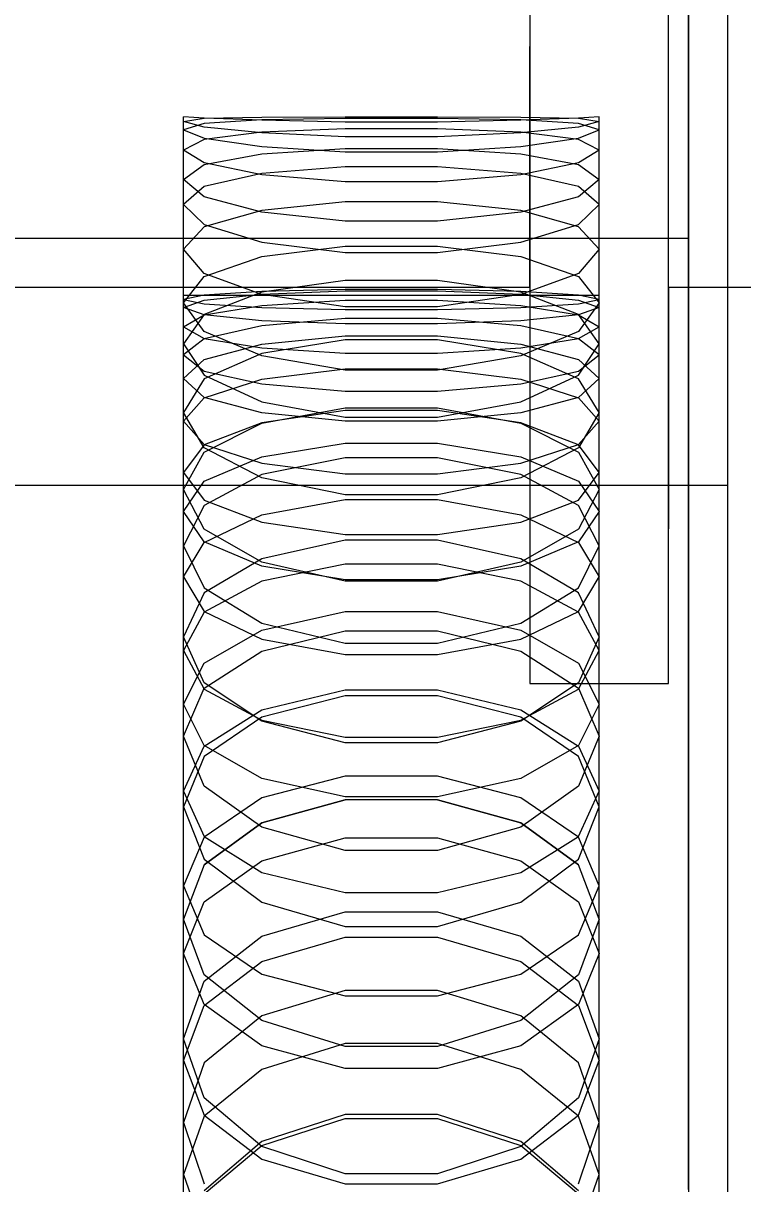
# Model space of a CAD drawing. Header units: millimetres. Extents: x -191664 to 191490, y -197311 to 10263.
# Drawn here: x 2102.8 to 2175.5, y -117190.6 to -117073.3 of the extents above; entities that cross this region are included whole.
import ezdxf

# ---------------------------------------------------------------- set-up
doc = ezdxf.new("R2010")
doc.units = ezdxf.units.MM
doc.layers.add('DET_briquetadora_frontal', color=7, linetype='Continuous', lineweight=0)
doc.layers.add('R15_COTAS_TRANSPORTE_P', color=1, linetype='Continuous', lineweight=0)
doc.dimstyles.new('PLANTA_20', dxfattribs={"dimtxt": 50, "dimasz": 30, "dimexe": 30, "dimexo": 16, "dimgap": 20, "dimtad": 1, "dimtih": 1, "dimtoh": 1, "dimdec": 1, "dimzin": 0, "dimdsep": 46, "dimcen": 0.09, "dimadec": 0, "dimazin": 0, "dimtfac": 1, "dimtdec": 4, "dimtofl": 0, "dimtmove": 0, "dimatfit": 3, "dimfxl": 1, "dimtolj": 1, "dimtzin": 0, "dimarcsym": 0})

# ---------------------------------------------------------------- blocks, each defined once
blk = doc.blocks.new('*D133')
at = {"layer": 'Defpoints', "color": 0, "transparency": 16777216}
for p in [(439.69, -194147.98), (217.89, -194406.09), (-500, -194490), (-500, -194490), (500, -194490)]:
    blk.add_point(p, dxfattribs=at)
at = {"layer": 'R15_COTAS_TRANSPORTE_P', "color": 0, "lineweight": -2, "transparency": 16777216}
blk.add_arc((-500, -194490), 722.77, 2.37834, 17.62166, dxfattribs=at)
at = {"layer": 'R15_COTAS_TRANSPORTE_P', "color": 0, "transparency": 16777216}
for points in [[(184.12, -194272.81), (193.59, -194269.58), (179.18, -194242.8)], [(227.15, -194459.9), (217.15, -194460.11), (222.77, -194490)]]:
    blk.add_solid(points, dxfattribs=at)

msp = doc.modelspace()

# ---------------------------------------------------------------- linework, layer by layer
at = {"layer": 'DET_briquetadora_frontal', "color": 8, "true_color": 0x6f7d84}
for p, q in [((2170, -116965), (2170, -117120)), ((2174, -117120), (2174, -116965)), ((2170, -117120), (1810, -117120)), ((2174, -117120), (2170, -117120)), ((2170, -117120), (2170, -117300)), ((2174, -117300), (2174, -117120))]:
    msp.add_line(p, q, dxfattribs=at)
at = {"layer": 'DET_briquetadora_frontal', "color": 9, "true_color": 0xb9c3c2}
for p, q in [((2154, -117060), (2154, -117140)), ((2168, -117140), (2168, -117060)), ((2170, -117077.07), (2170, -117061.77)), ((2170, -117062.8), (2170, -117077.88)), ((2170, -117083.13), (2170, -117069.69)), ((2170, -117070.94), (2170, -117084.04)), ((2154, -117080.45), (2154, -117075.63)), ((2168, -117080.45), (2168, -117075.63)), ((2170, -117088.25), (2170, -117077.07)), ((2170, -117077.88), (2170, -117088.77)), ((2154, -117089.15), (2154, -117080.45)), ((2168, -117089.15), (2168, -117080.45)), ((2121.08, -117082.86), (2119, -117082.75)), ((2119, -117100.75), (2119, -117082.75)), ((2119, -117083.22), (2121.08, -117082.88)), ((2121.08, -117082.88), (2126.91, -117082.76)), ((2126.91, -117083.09), (2121.08, -117082.86)), ((2126.91, -117082.76), (2135.33, -117082.75)), ((2135.33, -117082.75), (2144.67, -117082.75)), ((2144.67, -117082.75), (2153.09, -117082.76)), ((2153.09, -117082.76), (2158.92, -117082.88)), ((2158.92, -117082.86), (2153.09, -117083.09)), ((2161, -117082.75), (2158.92, -117082.86)), ((2158.92, -117082.88), (2161, -117083.22)), ((2161, -117100.75), (2161, -117082.75)), ((2170, -117083.25), (2170, -117082.75)), ((2170, -117083.29), (2170, -117082.75)), ((2170, -117082.75), (2170, -117083.22)), ((2121.08, -117083.78), (2119, -117083.22)), ((2119, -117101.2), (2119, -117083.22)), ((2121.08, -117083.42), (2119, -117084.06)), ((2119, -117102), (2119, -117084.06)), ((2119, -117084.06), (2121.08, -117084.91)), ((2126.91, -117083.06), (2121.08, -117083.42)), ((2126.91, -117084.37), (2121.08, -117083.78)), ((2135.33, -117082.92), (2126.91, -117083.06)), ((2135.33, -117083.28), (2126.91, -117083.09)), ((2135.33, -117083.96), (2126.91, -117084.3)), ((2144.67, -117082.92), (2135.33, -117082.92)), ((2144.67, -117083.28), (2135.33, -117083.28)), ((2144.67, -117083.96), (2135.33, -117083.96)), ((2153.09, -117083.06), (2144.67, -117082.92)), ((2153.09, -117083.09), (2144.67, -117083.28)), ((2153.09, -117084.3), (2144.67, -117083.96)), ((2158.92, -117083.42), (2153.09, -117083.06)), ((2158.92, -117083.78), (2153.09, -117084.37)), ((2161, -117083.22), (2158.92, -117083.78)), ((2161, -117084.06), (2158.92, -117083.42)), ((2158.92, -117084.91), (2161, -117084.06)), ((2161, -117101.2), (2161, -117083.22)), ((2161, -117102), (2161, -117084.06)), ((2170, -117091.87), (2170, -117083.13)), ((2170, -117083.22), (2170, -117084.7)), ((2170, -117084.76), (2170, -117083.25)), ((2170, -117084.83), (2170, -117083.29)), ((2170, -117084.04), (2170, -117092.35)), ((2121.08, -117085.02), (2119, -117086.11)), ((2126.91, -117084.3), (2121.08, -117085.02)), ((2121.08, -117084.91), (2126.91, -117085.75)), ((2135.33, -117084.76), (2126.91, -117084.37)), ((2144.67, -117084.76), (2135.33, -117084.76)), ((2153.09, -117084.37), (2144.67, -117084.76)), ((2158.92, -117085.02), (2153.09, -117084.3)), ((2153.09, -117085.75), (2158.92, -117084.91)), ((2161, -117086.11), (2158.92, -117085.02)), ((2170, -117084.7), (2170, -117087.18)), ((2170, -117087.27), (2170, -117084.76)), ((2170, -117087.37), (2170, -117084.83)), ((2119, -117103.95), (2119, -117086.11)), ((2121.08, -117087.4), (2119, -117086.11)), ((2126.91, -117085.75), (2135.33, -117086.27)), ((2126.91, -117086.49), (2135.33, -117085.95)), ((2135.33, -117085.95), (2144.67, -117085.95)), ((2135.33, -117086.27), (2144.67, -117086.27)), ((2144.67, -117086.27), (2153.09, -117085.75)), ((2144.67, -117085.95), (2153.09, -117086.49)), ((2161, -117086.11), (2158.92, -117087.4)), ((2161, -117103.95), (2161, -117086.11)), ((2119, -117089.09), (2121.08, -117087.56)), ((2121.08, -117087.56), (2126.91, -117086.49)), ((2126.91, -117088.59), (2121.08, -117087.4)), ((2153.09, -117086.49), (2158.92, -117087.56)), ((2158.92, -117087.4), (2153.09, -117088.59)), ((2158.92, -117087.56), (2161, -117089.09)), ((2170, -117087.18), (2170, -117090.65)), ((2170, -117090.78), (2170, -117087.27)), ((2170, -117090.9), (2170, -117087.37)), ((2126.91, -117088.46), (2121.08, -117089.77)), ((2135.33, -117087.79), (2126.91, -117088.46)), ((2135.33, -117089.31), (2126.91, -117088.59)), ((2144.67, -117087.79), (2135.33, -117087.79)), ((2153.09, -117088.46), (2144.67, -117087.79)), ((2153.09, -117088.59), (2144.67, -117089.31)), ((2158.92, -117089.77), (2153.09, -117088.46)), ((2170, -117094.22), (2170, -117088.25)), ((2170, -117088.77), (2170, -117094.4)), ((2121.08, -117090.82), (2119, -117089.09)), ((2119, -117106.8), (2119, -117089.09)), ((2121.08, -117089.77), (2119, -117091.59)), ((2144.67, -117089.31), (2135.33, -117089.31)), ((2154, -117100), (2154, -117089.15)), ((2161, -117089.09), (2158.92, -117090.82)), ((2161, -117091.59), (2158.92, -117089.77)), ((2161, -117106.8), (2161, -117089.09)), ((2168, -117100), (2168, -117089.15)), ((2126.91, -117092.36), (2121.08, -117090.82)), ((2158.92, -117090.82), (2153.09, -117092.36)), ((2170, -117090.65), (2170, -117095.12)), ((2170, -117095.27), (2170, -117090.78)), ((2170, -117095.43), (2170, -117090.9)), ((2119, -117109.18), (2119, -117091.59)), ((2119, -117091.59), (2121.08, -117093.62)), ((2126.91, -117092.2), (2121.08, -117093.86)), ((2135.33, -117091.33), (2126.91, -117092.2)), ((2144.67, -117091.33), (2135.33, -117091.33)), ((2153.09, -117092.2), (2144.67, -117091.33)), ((2158.92, -117093.86), (2153.09, -117092.2)), ((2158.92, -117093.62), (2161, -117091.59)), ((2161, -117109.18), (2161, -117091.59)), ((2170, -117095.04), (2170, -117091.87)), ((2135.33, -117093.28), (2126.91, -117092.36)), ((2144.67, -117093.28), (2135.33, -117093.28)), ((2153.09, -117092.36), (2144.67, -117093.28)), ((2170, -117092.35), (2170, -117095.04)), ((2121.08, -117093.86), (2119, -117096.12)), ((2121.08, -117093.62), (2126.91, -117095.39)), ((2153.09, -117095.39), (2158.92, -117093.62)), ((2161, -117096.12), (2158.92, -117093.86)), ((2170, -117094.4), (2170, -117094.22)), ((2170, -117095.04), (1810, -117095.04)), ((2126.91, -117095.39), (2135.33, -117096.44)), ((2126.91, -117096.86), (2135.33, -117095.8)), ((2135.33, -117095.8), (2144.67, -117095.8)), ((2144.67, -117096.44), (2153.09, -117095.39)), ((2144.67, -117095.8), (2153.09, -117096.86)), ((2170, -117095.12), (2170, -117100.55)), ((2170, -117100.74), (2170, -117095.27)), ((2170, -117100.93), (2170, -117095.43)), ((2121.08, -117098.58), (2119, -117096.12)), ((2119, -117113.5), (2119, -117096.12)), ((2121.08, -117098.87), (2126.91, -117096.86)), ((2135.33, -117096.44), (2144.67, -117096.44)), ((2153.09, -117096.86), (2158.92, -117098.87)), ((2161, -117096.12), (2158.92, -117098.58)), ((2161, -117113.5), (2161, -117096.12)), ((2119, -117101.55), (2121.08, -117098.87)), ((2126.91, -117100.7), (2121.08, -117098.58)), ((2135.33, -117099.29), (2126.91, -117100.47)), ((2144.67, -117099.29), (2135.33, -117099.29)), ((2153.09, -117100.47), (2144.67, -117099.29)), ((2158.92, -117098.58), (2153.09, -117100.7)), ((2158.92, -117098.87), (2161, -117101.55)), ((2154, -117100), (1776, -117100)), ((2126.91, -117100.4), (2121.08, -117100.75)), ((2126.91, -117100.47), (2121.08, -117102.71)), ((2135.33, -117100.2), (2126.91, -117100.4)), ((2126.91, -117100.66), (2135.33, -117100.33)), ((2144.67, -117100.2), (2135.33, -117100.2)), ((2135.33, -117100.33), (2144.67, -117100.33)), ((2153.09, -117100.4), (2144.67, -117100.2)), ((2144.67, -117100.33), (2153.09, -117100.66)), ((2158.92, -117100.75), (2153.09, -117100.4)), ((2158.92, -117102.71), (2153.09, -117100.47)), ((2154, -117100), (2154, -117110.85)), ((2180, -117100), (2168, -117100)), ((2168, -117100), (2168, -117110.85)), ((2119, -117100.75), (2121.08, -117100.75)), ((2121.08, -117100.75), (2119, -117101.2)), ((2119, -117101.2), (2121.08, -117101.65)), ((2119, -117102), (2121.08, -117101.26)), ((2121.08, -117104.44), (2119, -117101.55)), ((2119, -117118.69), (2119, -117101.55)), ((2121.08, -117101.26), (2126.91, -117100.66)), ((2121.08, -117100.75), (2126.91, -117100.75)), ((2121.08, -117101.65), (2126.91, -117102.01)), ((2135.33, -117101.93), (2126.91, -117100.7)), ((2126.91, -117100.75), (2135.33, -117100.75)), ((2126.91, -117101.81), (2135.33, -117101.28)), ((2135.33, -117100.75), (2144.67, -117100.75)), ((2135.33, -117101.28), (2144.67, -117101.28)), ((2153.09, -117100.7), (2144.67, -117101.93)), ((2144.67, -117100.75), (2153.09, -117100.75)), ((2144.67, -117101.28), (2153.09, -117101.81)), ((2153.09, -117100.66), (2158.92, -117101.26)), ((2153.09, -117100.75), (2158.92, -117100.75)), ((2153.09, -117102.01), (2158.92, -117101.65)), ((2158.92, -117100.75), (2161, -117100.75)), ((2161, -117101.2), (2158.92, -117100.75)), ((2158.92, -117101.65), (2161, -117101.2)), ((2158.92, -117101.26), (2161, -117102)), ((2161, -117101.55), (2158.92, -117104.44)), ((2161, -117118.69), (2161, -117101.55)), ((2170, -117100.55), (2170, -117106.95)), ((2170, -117107.17), (2170, -117100.74)), ((2170, -117107.38), (2170, -117100.93)), ((2121.08, -117102.75), (2119, -117102)), ((2121.08, -117102.71), (2119, -117105.68)), ((2119, -117103.95), (2121.08, -117102.76)), ((2121.08, -117102.76), (2126.91, -117101.81)), ((2126.91, -117103.34), (2121.08, -117102.75)), ((2126.91, -117102.01), (2135.33, -117102.21)), ((2144.67, -117101.93), (2135.33, -117101.93)), ((2135.33, -117102.21), (2144.67, -117102.21)), ((2144.67, -117102.21), (2153.09, -117102.01)), ((2153.09, -117101.81), (2158.92, -117102.76)), ((2158.92, -117102.75), (2153.09, -117103.34)), ((2161, -117102), (2158.92, -117102.75)), ((2161, -117105.68), (2158.92, -117102.71)), ((2158.92, -117102.76), (2161, -117103.95)), ((2119, -117103.95), (2121.08, -117105.14)), ((2126.91, -117103.86), (2121.08, -117105.16)), ((2135.33, -117103.13), (2126.91, -117103.86)), ((2135.33, -117103.67), (2126.91, -117103.34)), ((2144.67, -117103.13), (2135.33, -117103.13)), ((2144.67, -117103.67), (2135.33, -117103.67)), ((2153.09, -117103.86), (2144.67, -117103.13)), ((2153.09, -117103.34), (2144.67, -117103.67)), ((2158.92, -117105.16), (2153.09, -117103.86)), ((2158.92, -117105.14), (2161, -117103.95)), ((2121.08, -117105.16), (2119, -117106.8)), ((2126.91, -117106.9), (2121.08, -117104.44)), ((2121.08, -117105.14), (2126.91, -117106.09)), ((2126.91, -117105.72), (2135.33, -117104.86)), ((2135.33, -117104.86), (2144.67, -117104.86)), ((2144.67, -117104.86), (2153.09, -117105.72)), ((2158.92, -117104.44), (2153.09, -117106.9)), ((2153.09, -117106.09), (2158.92, -117105.14)), ((2161, -117106.8), (2158.92, -117105.16)), ((2119, -117122.63), (2119, -117105.68)), ((2119, -117105.68), (2121.08, -117108.85)), ((2121.08, -117107.26), (2126.91, -117105.72)), ((2135.33, -117105.27), (2126.91, -117106.64)), ((2126.91, -117106.09), (2135.33, -117106.62)), ((2144.67, -117105.27), (2135.33, -117105.27)), ((2153.09, -117106.64), (2144.67, -117105.27)), ((2144.67, -117106.62), (2153.09, -117106.09)), ((2153.09, -117105.72), (2158.92, -117107.26)), ((2158.92, -117108.85), (2161, -117105.68)), ((2161, -117122.63), (2161, -117105.68)), ((2119, -117106.8), (2121.08, -117108.43)), ((2119, -117109.18), (2121.08, -117107.26)), ((2126.91, -117106.64), (2121.08, -117109.22)), ((2135.33, -117108.33), (2126.91, -117106.9)), ((2135.33, -117106.62), (2144.67, -117106.62)), ((2153.09, -117106.9), (2144.67, -117108.33)), ((2158.92, -117109.22), (2153.09, -117106.64)), ((2158.92, -117108.43), (2161, -117106.8)), ((2158.92, -117107.26), (2161, -117109.18)), ((2170, -117106.95), (2170, -117114.29)), ((2170, -117114.54), (2170, -117107.17)), ((2170, -117114.78), (2170, -117107.38)), ((2121.08, -117108.43), (2126.91, -117109.73)), ((2126.91, -117109.25), (2135.33, -117108.2)), ((2135.33, -117108.2), (2144.67, -117108.2)), ((2144.67, -117108.33), (2135.33, -117108.33)), ((2144.67, -117108.2), (2153.09, -117109.25)), ((2153.09, -117109.73), (2158.92, -117108.43)), ((2121.08, -117111.11), (2119, -117109.18)), ((2121.08, -117109.22), (2119, -117112.61)), ((2121.08, -117108.85), (2126.91, -117111.53)), ((2121.08, -117111.14), (2126.91, -117109.25)), ((2126.91, -117109.73), (2135.33, -117110.46)), ((2144.67, -117110.46), (2153.09, -117109.73)), ((2153.09, -117111.53), (2158.92, -117108.85)), ((2153.09, -117109.25), (2158.92, -117111.14)), ((2161, -117109.18), (2158.92, -117111.11)), ((2161, -117112.61), (2158.92, -117109.22)), ((2135.33, -117110.46), (2144.67, -117110.46)), ((2154, -117110.85), (2154, -117119.55)), ((2168, -117110.85), (2168, -117119.55)), ((2119, -117113.5), (2121.08, -117111.14)), ((2126.91, -117112.65), (2121.08, -117111.11)), ((2126.91, -117111.53), (2135.33, -117113.08)), ((2126.91, -117113.7), (2135.33, -117112.14)), ((2135.33, -117112.14), (2144.67, -117112.14)), ((2144.67, -117113.08), (2153.09, -117111.53)), ((2144.67, -117112.14), (2153.09, -117113.7)), ((2158.92, -117111.11), (2153.09, -117112.65)), ((2158.92, -117111.14), (2161, -117113.5)), ((2121.08, -117116.19), (2119, -117112.61)), ((2119, -117129.24), (2119, -117112.61)), ((2135.33, -117112.43), (2126.91, -117113.67)), ((2135.33, -117113.51), (2126.91, -117112.65)), ((2144.67, -117112.43), (2135.33, -117112.43)), ((2135.33, -117113.08), (2144.67, -117113.08)), ((2153.09, -117113.67), (2144.67, -117112.43)), ((2153.09, -117112.65), (2144.67, -117113.51)), ((2161, -117112.61), (2158.92, -117116.19)), ((2161, -117129.24), (2161, -117112.61)), ((2119, -117113.5), (2121.08, -117115.86)), ((2126.91, -117113.67), (2121.08, -117115.9)), ((2121.08, -117116.61), (2126.91, -117113.7)), ((2144.67, -117113.51), (2135.33, -117113.51)), ((2158.92, -117115.9), (2153.09, -117113.67)), ((2153.09, -117113.7), (2158.92, -117116.61)), ((2158.92, -117115.86), (2161, -117113.5)), ((2170, -117114.29), (2170, -117122.56)), ((2170, -117122.84), (2170, -117114.54)), ((2126.91, -117117.1), (2135.33, -117115.73)), ((2135.33, -117115.73), (2144.67, -117115.73)), ((2144.67, -117115.73), (2153.09, -117117.1)), ((2170, -117123.11), (2170, -117114.78)), ((2121.08, -117115.9), (2119, -117118.69)), ((2119, -117120.41), (2121.08, -117116.61)), ((2121.08, -117115.86), (2126.91, -117117.75)), ((2126.91, -117119.21), (2121.08, -117116.19)), ((2153.09, -117117.75), (2158.92, -117115.86)), ((2158.92, -117116.19), (2153.09, -117119.21)), ((2161, -117118.69), (2158.92, -117115.9)), ((2158.92, -117116.61), (2161, -117120.41)), ((2121.08, -117119.56), (2126.91, -117117.1)), ((2135.33, -117117.21), (2126.91, -117118.89)), ((2126.91, -117117.75), (2135.33, -117118.8)), ((2144.67, -117117.21), (2135.33, -117117.21)), ((2153.09, -117118.89), (2144.67, -117117.21)), ((2144.67, -117118.8), (2153.09, -117117.75)), ((2153.09, -117117.1), (2158.92, -117119.56)), ((2119, -117118.69), (2121.08, -117121.48)), ((2126.91, -117118.89), (2121.08, -117122.02)), ((2135.33, -117120.94), (2126.91, -117119.21)), ((2135.33, -117118.8), (2144.67, -117118.8)), ((2153.09, -117119.21), (2144.67, -117120.94)), ((2158.92, -117122.02), (2153.09, -117118.89)), ((2158.92, -117121.48), (2161, -117118.69)), ((2119, -117122.63), (2121.08, -117119.56)), ((2121.08, -117124.4), (2119, -117120.41)), ((2119, -117136.68), (2119, -117120.41)), ((2154, -117119.55), (2154, -117124.37)), ((2158.92, -117119.56), (2161, -117122.63)), ((2161, -117120.41), (2158.92, -117124.4)), ((2161, -117136.68), (2161, -117120.41)), ((2168, -117119.55), (2168, -117124.37)), ((2121.08, -117121.48), (2126.91, -117123.71)), ((2126.91, -117122.96), (2135.33, -117121.4)), ((2144.67, -117120.94), (2135.33, -117120.94)), ((2135.33, -117121.4), (2144.67, -117121.4)), ((2144.67, -117121.4), (2153.09, -117122.96)), ((2153.09, -117123.71), (2158.92, -117121.48)), ((2121.08, -117122.02), (2119, -117126.09)), ((2121.08, -117125.7), (2119, -117122.63)), ((2161, -117126.09), (2158.92, -117122.02)), ((2161, -117122.63), (2158.92, -117125.7)), ((2170, -117122.56), (2170, -117131.74)), ((2121.08, -117125.75), (2126.91, -117122.96)), ((2126.91, -117123.71), (2135.33, -117124.95)), ((2144.67, -117124.95), (2153.09, -117123.71)), ((2153.09, -117122.96), (2158.92, -117125.75)), ((2170, -117132.04), (2170, -117122.84)), ((2170, -117132.34), (2170, -117123.11)), ((2126.91, -117127.74), (2121.08, -117124.4)), ((2135.33, -117124.95), (2144.67, -117124.95)), ((2158.92, -117124.4), (2153.09, -117127.74)), ((2119, -117129.24), (2121.08, -117125.75)), ((2119, -117142.1), (2119, -117126.09)), ((2119, -117126.09), (2121.08, -117130.34)), ((2126.91, -117128.16), (2121.08, -117125.7)), ((2135.33, -117125.53), (2126.91, -117127.39)), ((2144.67, -117125.53), (2135.33, -117125.53)), ((2153.09, -117127.39), (2144.67, -117125.53)), ((2158.92, -117125.7), (2153.09, -117128.16)), ((2158.92, -117125.75), (2161, -117129.24)), ((2158.92, -117130.34), (2161, -117126.09)), ((2161, -117142.1), (2161, -117126.09)), ((2126.91, -117127.39), (2121.08, -117130.84)), ((2158.92, -117130.84), (2153.09, -117127.39)), ((2135.33, -117129.65), (2126.91, -117127.74)), ((2135.33, -117127.93), (2126.91, -117129.66)), ((2135.33, -117129.52), (2126.91, -117128.16)), ((2144.67, -117127.93), (2135.33, -117127.93)), ((2153.09, -117127.74), (2144.67, -117129.65)), ((2153.09, -117129.66), (2144.67, -117127.93)), ((2153.09, -117128.16), (2144.67, -117129.52)), ((2119, -117129.24), (2121.08, -117132.72)), ((2126.91, -117129.66), (2121.08, -117132.79)), ((2144.67, -117129.52), (2135.33, -117129.52)), ((2144.67, -117129.65), (2135.33, -117129.65)), ((2158.92, -117132.79), (2153.09, -117129.66)), ((2158.92, -117132.72), (2161, -117129.24)), ((2121.08, -117130.84), (2119, -117135.3)), ((2121.08, -117130.34), (2126.91, -117133.89)), ((2153.09, -117133.89), (2158.92, -117130.34)), ((2161, -117135.3), (2158.92, -117130.84)), ((2170, -117131.74), (2170, -117141.79)), ((2170, -117142.12), (2170, -117132.04)), ((2121.08, -117132.79), (2119, -117136.68)), ((2121.08, -117132.72), (2126.91, -117135.52)), ((2126.91, -117134.6), (2135.33, -117132.74)), ((2135.33, -117132.74), (2144.67, -117132.74)), ((2144.67, -117132.74), (2153.09, -117134.6)), ((2153.09, -117135.52), (2158.92, -117132.72)), ((2161, -117136.68), (2158.92, -117132.79)), ((2170, -117142.45), (2170, -117132.34)), ((2126.91, -117133.89), (2135.33, -117135.92)), ((2144.67, -117135.92), (2153.09, -117133.89)), ((2121.08, -117139.95), (2119, -117135.3)), ((2119, -117150.89), (2119, -117135.3)), ((2121.08, -117137.94), (2126.91, -117134.6)), ((2126.91, -117136.73), (2135.33, -117134.69)), ((2126.91, -117135.52), (2135.33, -117137.07)), ((2135.33, -117134.69), (2144.67, -117134.69)), ((2144.67, -117134.69), (2153.09, -117136.73)), ((2144.67, -117137.07), (2153.09, -117135.52)), ((2153.09, -117134.6), (2158.92, -117137.94)), ((2161, -117135.3), (2158.92, -117139.95)), ((2161, -117150.89), (2161, -117135.3)), ((2119, -117136.68), (2121.08, -117140.58)), ((2121.08, -117140.49), (2126.91, -117136.73)), ((2135.33, -117135.92), (2144.67, -117135.92)), ((2153.09, -117136.73), (2158.92, -117140.49)), ((2158.92, -117140.58), (2161, -117136.68)), ((2119, -117142.1), (2121.08, -117137.94)), ((2135.33, -117137.07), (2144.67, -117137.07)), ((2158.92, -117137.94), (2161, -117142.1)), ((2126.91, -117143.81), (2121.08, -117139.95)), ((2158.92, -117139.95), (2153.09, -117143.81)), ((2154, -117140), (2168, -117140)), ((2119, -117145.33), (2121.08, -117140.49)), ((2121.08, -117140.58), (2126.91, -117143.7)), ((2126.91, -117142.68), (2135.33, -117140.65)), ((2135.33, -117141.25), (2126.91, -117143.4)), ((2135.33, -117140.65), (2144.67, -117140.65)), ((2144.67, -117141.25), (2135.33, -117141.25)), ((2144.67, -117140.65), (2153.09, -117142.68)), ((2153.09, -117143.4), (2144.67, -117141.25)), ((2153.09, -117143.7), (2158.92, -117140.58)), ((2158.92, -117140.49), (2161, -117145.33)), ((2121.08, -117146.26), (2119, -117142.1)), ((2121.08, -117146.33), (2126.91, -117142.68)), ((2153.09, -117142.68), (2158.92, -117146.33)), ((2161, -117142.1), (2158.92, -117146.26)), ((2170, -117141.79), (2170, -117152.7)), ((2170, -117153.06), (2170, -117142.12)), ((2170, -117153.41), (2170, -117142.45)), ((2126.91, -117143.4), (2121.08, -117147.37)), ((2126.91, -117143.7), (2135.33, -117145.44)), ((2135.33, -117146), (2126.91, -117143.81)), ((2144.67, -117145.44), (2153.09, -117143.7)), ((2153.09, -117143.81), (2144.67, -117146)), ((2158.92, -117147.37), (2153.09, -117143.4)), ((2121.08, -117150.36), (2119, -117145.33)), ((2119, -117160.46), (2119, -117145.33)), ((2135.33, -117145.44), (2144.67, -117145.44)), ((2144.67, -117146), (2135.33, -117146)), ((2161, -117145.33), (2158.92, -117150.36)), ((2161, -117160.46), (2161, -117145.33)), ((2119, -117150.89), (2121.08, -117146.33)), ((2121.08, -117147.37), (2119, -117152.47)), ((2126.91, -117149.6), (2121.08, -117146.26)), ((2158.92, -117146.26), (2153.09, -117149.6)), ((2158.92, -117146.33), (2161, -117150.89)), ((2161, -117152.47), (2158.92, -117147.37)), ((2135.33, -117149.37), (2126.91, -117151.57)), ((2135.33, -117151.45), (2126.91, -117149.6)), ((2144.67, -117149.37), (2135.33, -117149.37)), ((2153.09, -117151.57), (2144.67, -117149.37)), ((2153.09, -117149.6), (2144.67, -117151.45)), ((2119, -117150.89), (2121.08, -117155.45)), ((2126.91, -117154.52), (2121.08, -117150.36)), ((2158.92, -117150.36), (2153.09, -117154.52)), ((2158.92, -117155.45), (2161, -117150.89)), ((2126.91, -117151.57), (2121.08, -117155.52)), ((2135.33, -117151.77), (2126.91, -117154.08)), ((2126.91, -117154.09), (2135.33, -117151.77)), ((2144.67, -117151.45), (2135.33, -117151.45)), ((2144.67, -117151.77), (2135.33, -117151.77)), ((2153.09, -117154.08), (2144.67, -117151.77)), ((2144.67, -117151.77), (2153.09, -117154.09)), ((2158.92, -117155.52), (2153.09, -117151.57)), ((2119, -117167.27), (2119, -117152.47)), ((2119, -117152.47), (2121.08, -117157.74)), ((2158.92, -117157.74), (2161, -117152.47)), ((2161, -117167.27), (2161, -117152.47)), ((2170, -117152.7), (2170, -117164.44)), ((2170, -117164.82), (2170, -117153.06)), ((2126.91, -117154.08), (2121.08, -117158.34)), ((2121.08, -117158.34), (2126.91, -117154.09)), ((2158.92, -117158.34), (2153.09, -117154.08)), ((2153.09, -117154.09), (2158.92, -117158.34)), ((2170, -117165.2), (2170, -117153.41)), ((2121.08, -117155.52), (2119, -117160.46)), ((2121.08, -117155.45), (2126.91, -117159.1)), ((2135.33, -117156.88), (2126.91, -117154.52)), ((2126.91, -117157.92), (2135.33, -117155.61)), ((2135.33, -117155.61), (2144.67, -117155.61)), ((2153.09, -117154.52), (2144.67, -117156.88)), ((2144.67, -117155.61), (2153.09, -117157.92)), ((2153.09, -117159.1), (2158.92, -117155.45)), ((2161, -117160.46), (2158.92, -117155.52)), ((2121.08, -117157.74), (2126.91, -117162.09)), ((2121.08, -117162.08), (2126.91, -117157.92)), ((2144.67, -117156.88), (2135.33, -117156.88)), ((2153.09, -117162.09), (2158.92, -117157.74)), ((2153.09, -117157.92), (2158.92, -117162.08)), ((2121.08, -117158.34), (2119, -117163.81)), ((2126.91, -117159.1), (2135.33, -117161.13)), ((2144.67, -117161.13), (2153.09, -117159.1)), ((2161, -117163.81), (2158.92, -117158.34)), ((2119, -117160.46), (2121.08, -117165.4)), ((2135.33, -117161.13), (2144.67, -117161.13)), ((2158.92, -117165.4), (2161, -117160.46)), ((2119, -117167.27), (2121.08, -117162.08)), ((2126.91, -117162.09), (2135.33, -117164.56)), ((2144.67, -117164.56), (2153.09, -117162.09)), ((2158.92, -117162.08), (2161, -117167.27)), ((2121.08, -117169.44), (2119, -117163.81)), ((2119, -117178.09), (2119, -117163.81)), ((2126.91, -117165.54), (2135.33, -117163.06)), ((2135.33, -117163.06), (2144.67, -117163.06)), ((2144.67, -117163.06), (2153.09, -117165.54)), ((2161, -117163.81), (2158.92, -117169.44)), ((2161, -117178.09), (2161, -117163.81)), ((2135.33, -117164.56), (2144.67, -117164.56)), ((2170, -117164.44), (2170, -117176.97)), ((2170, -117177.38), (2170, -117164.82)), ((2121.08, -117165.4), (2126.91, -117169.36)), ((2121.08, -117170.08), (2126.91, -117165.54)), ((2126.91, -117168.09), (2135.33, -117165.62)), ((2135.33, -117165.62), (2144.67, -117165.62)), ((2144.67, -117165.62), (2153.09, -117168.09)), ((2153.09, -117169.36), (2158.92, -117165.4)), ((2153.09, -117165.54), (2158.92, -117170.08)), ((2170, -117177.78), (2170, -117165.2)), ((2121.08, -117172.45), (2119, -117167.27)), ((2161, -117167.27), (2158.92, -117172.45)), ((2121.08, -117172.54), (2126.91, -117168.09)), ((2153.09, -117168.09), (2158.92, -117172.54)), ((2126.91, -117174.07), (2121.08, -117169.44)), ((2126.91, -117169.36), (2135.33, -117171.56)), ((2144.67, -117171.56), (2153.09, -117169.36)), ((2158.92, -117169.44), (2153.09, -117174.07)), ((2119, -117175.9), (2121.08, -117170.08)), ((2158.92, -117170.08), (2161, -117175.9)), ((2135.33, -117171.01), (2126.91, -117173.59)), ((2144.67, -117171.01), (2135.33, -117171.01)), ((2135.33, -117171.56), (2144.67, -117171.56)), ((2153.09, -117173.59), (2144.67, -117171.01)), ((2119, -117178.09), (2121.08, -117172.54)), ((2126.91, -117176.61), (2121.08, -117172.45)), ((2158.92, -117172.45), (2153.09, -117176.61)), ((2158.92, -117172.54), (2161, -117178.09)), ((2126.91, -117173.59), (2121.08, -117178.32)), ((2135.33, -117176.69), (2126.91, -117174.07)), ((2153.09, -117174.07), (2144.67, -117176.69)), ((2158.92, -117178.32), (2153.09, -117173.59)), ((2121.08, -117181.87), (2119, -117175.9)), ((2119, -117189.62), (2119, -117175.9)), ((2135.33, -117176.38), (2126.91, -117179)), ((2135.33, -117178.92), (2126.91, -117176.61)), ((2144.67, -117176.38), (2135.33, -117176.38)), ((2144.67, -117176.69), (2135.33, -117176.69)), ((2153.09, -117179), (2144.67, -117176.38)), ((2153.09, -117176.61), (2144.67, -117178.92)), ((2161, -117175.9), (2158.92, -117181.87)), ((2161, -117189.62), (2161, -117175.9)), ((2170, -117176.97), (2170, -117190.27)), ((2170, -117190.7), (2170, -117177.38)), ((2170, -117191.13), (2170, -117177.78)), ((2119, -117178.09), (2121.08, -117183.63)), ((2121.08, -117178.32), (2119, -117184.36)), ((2126.91, -117179), (2121.08, -117183.73)), ((2144.67, -117178.92), (2135.33, -117178.92)), ((2158.92, -117183.73), (2153.09, -117179)), ((2158.92, -117183.63), (2161, -117178.09)), ((2161, -117184.36), (2158.92, -117178.32)), ((2126.91, -117186.78), (2121.08, -117181.87)), ((2158.92, -117181.87), (2153.09, -117186.78)), ((2121.08, -117183.73), (2119, -117189.62)), ((2121.08, -117183.63), (2126.91, -117188.08)), ((2135.33, -117183.54), (2126.91, -117186.27)), ((2144.67, -117183.54), (2135.33, -117183.54)), ((2153.09, -117186.27), (2144.67, -117183.54)), ((2153.09, -117188.08), (2158.92, -117183.63)), ((2161, -117189.62), (2158.92, -117183.73)), ((2119, -117197.7), (2119, -117184.36)), ((2119, -117184.36), (2121.08, -117190.56)), ((2126.91, -117186.67), (2135.33, -117183.95)), ((2135.33, -117183.95), (2144.67, -117183.95)), ((2144.67, -117183.95), (2153.09, -117186.67)), ((2158.92, -117190.56), (2161, -117184.36)), ((2161, -117197.7), (2161, -117184.36)), ((2126.91, -117186.27), (2121.08, -117191.27)), ((2121.08, -117191.58), (2126.91, -117186.67)), ((2135.33, -117189.55), (2126.91, -117186.78)), ((2153.09, -117186.78), (2144.67, -117189.55)), ((2158.92, -117191.27), (2153.09, -117186.27)), ((2153.09, -117186.67), (2158.92, -117191.58)), ((2126.91, -117188.08), (2135.33, -117190.55)), ((2144.67, -117190.55), (2153.09, -117188.08)), ((2119, -117189.62), (2121.08, -117195.52)), ((2144.67, -117189.55), (2135.33, -117189.55)), ((2158.92, -117195.52), (2161, -117189.62)), ((2135.33, -117190.55), (2144.67, -117190.55)), ((2170, -117190.27), (2170, -117204.3))]:
    msp.add_line(p, q, dxfattribs=at)

# ---------------------------------------------------------------- dimensions: what is measured, and where the dimension line sits
at = {"layer": 'R15_COTAS_TRANSPORTE_P'}
dim = msp.add_angular_dim_2l(base=(217.89, -194406.09), line1=((-500, -194490), (500, -194490)), line2=((-500, -194490), (439.69, -194147.98)), dimstyle='PLANTA_20', dxfattribs=at)
dim.commit()
dim.dimension.update_dxf_attribs({"geometry": '*D133', "text_midpoint": (191490.46, -33543.69)})

doc.saveas('drawing.dxf')
